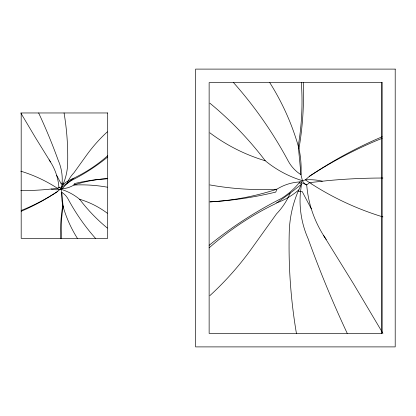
<?xml version="1.0" encoding="UTF-8"?>
<svg xmlns="http://www.w3.org/2000/svg" width="416" height="416" viewBox="0 0 416 416"><rect width="100%" height="100%" fill="white"/><g stroke="black" fill="none" stroke-linecap="round" stroke-linejoin="round"><path stroke-width="0.62" d="M63.066 206.097L63.081 206.154A2.272 2.272 0 0 1 63.123 206.565L63.092 206.976A133.104 133.104 0 0 0 61.589 238.337M298.397 147.108L298.371 146.994A4.54 4.54 0 0 1 298.282 146.172L298.345 145.35A266.214 266.214 0 0 0 301.356 82.628M62.109 182.92L61.532 188.339L58.906 187.179A55.583 55.583 0 0 0 56.602 175.214A55.65 55.65 0 0 0 50.492 161.944L35.422 137.587L20.8 112.965M64.054 112.965A261.872 261.872 0 0 1 67.642 163.623A55.619 55.619 0 0 1 63.284 183.768L61.532 187.528A206.237 206.237 0 0 1 67.142 183.118L68.333 180.601A34.476 34.476 0 0 1 74.012 172.702L86.382 155.449A152.875 152.875 0 0 1 107.312 131.851M382.928 333.372L353.683 284.123L323.544 235.409A111.301 111.301 0 0 1 311.324 208.868A111.171 111.171 0 0 1 306.722 184.943L301.465 182.619L301.465 184.246A412.474 412.474 0 0 1 290.243 193.06L287.862 198.099A68.952 68.952 0 0 1 276.505 213.886L251.763 248.399A305.755 305.755 0 0 1 209.903 295.599M21.185 211.266L24.003 210.049A215.857 215.857 0 0 0 57.559 191.49L59.571 189.701L61.058 189.306A2.808 2.808 0 0 1 62.312 188.698A24.305 24.305 0 0 0 73.84 185.042A130.296 130.296 0 0 1 107.312 178.708A181.693 181.693 0 0 0 74.381 183.607L73.84 185.042A147.961 147.961 0 0 1 107.312 187.184M382.158 136.765L376.522 139.204A431.714 431.714 0 0 0 309.416 176.316L305.386 179.894L302.416 180.69A5.621 5.621 0 0 1 299.905 181.906A48.604 48.604 0 0 0 276.848 189.218A260.593 260.593 0 0 1 209.903 201.88A363.386 363.386 0 0 0 275.766 192.088L276.848 189.218A295.916 295.916 0 0 1 209.903 184.928M107.697 155.735L107.312 156.062A145.636 145.636 0 0 1 74.365 177.887L72.904 178.906A206.294 206.294 0 0 0 67.142 183.118M209.134 247.832L209.903 247.177A291.273 291.273 0 0 1 275.803 203.528L278.725 201.484A412.589 412.589 0 0 0 290.243 193.06M107.697 156.988L107.312 157.3A199.035 199.035 0 0 1 71.531 180.44A36.504 36.504 0 0 0 62.312 188.698L62.312 187.845L61.532 188.339M209.134 245.315L209.903 244.702A398.07 398.07 0 0 1 281.471 198.416A73.008 73.008 0 0 0 299.905 181.906L299.905 183.612L301.465 182.619M21.185 210.501L24.003 209.347A206.653 206.653 0 0 0 57.559 191.49M382.158 138.299L376.522 140.603A413.301 413.301 0 0 0 309.416 176.316M311.381 183.851L305.386 179.894A54.028 54.028 0 0 1 322.296 181.173M323.544 235.409L326.243 239.486M49.145 159.905L50.492 161.944M311.324 208.868L302.188 191.532L298.797 191.532L298.797 189.878A69.685 69.685 0 0 1 288.345 197.418L286.478 198.484A69.784 69.784 0 0 1 276.687 202.909M56.602 175.214L61.173 183.882L62.868 183.882L62.868 184.709A34.84 34.84 0 0 1 68.094 180.939L69.025 180.409A34.892 34.892 0 0 1 73.923 178.194M382.928 178.032A587.08 587.08 0 0 0 327.824 180.622L309.54 182.634L306.722 184.943A9.084 9.084 0 0 1 302.416 180.69L300.976 174.694A98.16 98.16 0 0 0 298.974 148.517L297.294 142.73A247 247 0 0 0 269.76 82.628M20.8 190.632A293.54 293.54 0 0 0 48.355 189.337L57.496 188.334L58.906 187.179A4.54 4.54 0 0 1 61.058 189.306L61.776 192.301A49.083 49.083 0 0 0 62.774 205.39L63.617 208.286A123.5 123.5 0 0 0 77.386 238.337M298.282 146.172L300.976 174.694A36.639 36.639 0 0 1 288.205 160.997A408.335 408.335 0 0 0 233.532 82.628M63.123 206.565L61.776 192.301A18.32 18.32 0 0 1 68.162 199.15A204.168 204.168 0 0 0 95.498 238.337M381.675 82.628L381.675 333.372M60.642 238.337A158.631 158.631 0 0 1 62.774 205.39M62.109 182.92A47.242 47.242 0 0 0 58.198 160.28A555.88 555.88 0 0 0 38.646 112.965M61.058 189.306A53.877 53.877 0 0 1 79.638 199.274A87.667 87.667 0 0 1 107.312 213.226M51.116 189.062A27.014 27.014 0 0 0 59.571 189.701L56.576 187.725A143.546 143.546 0 0 0 20.8 171.184M107.312 228.046A171.59 171.59 0 0 1 79.638 199.28M303.248 82.628A317.257 317.257 0 0 1 298.974 148.517M302.416 180.69A107.749 107.749 0 0 1 265.252 160.748A175.334 175.334 0 0 1 209.903 132.844M347.235 333.372A1111.76 1111.76 0 0 1 308.126 238.742A94.479 94.479 0 0 1 300.316 193.456L301.465 184.246L297.96 191.766A111.244 111.244 0 0 0 289.25 232.05A523.744 523.744 0 0 0 296.416 333.372M382.928 216.934A287.092 287.092 0 0 1 311.381 183.851M209.903 103.204A343.174 343.174 0 0 1 265.252 160.742M395.2 69.103L195.608 69.103L195.608 346.897L395.2 346.897L395.2 69.103M382.158 82.628L209.134 82.628L209.134 333.372L382.158 333.372L382.158 82.628M107.697 112.965L21.185 112.965L21.185 238.337L107.697 238.337L107.697 112.965"/></g></svg>
